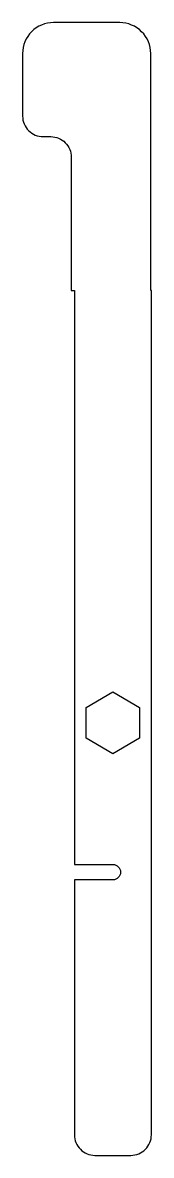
# Model space of a CAD drawing. Header units: millimetres. Extents: x 77 to 89, y -84 to 26.
import ezdxf

# ---------------------------------------------------------------- set-up
doc = ezdxf.new("R2010")
doc.units = ezdxf.units.MM
doc.layers.get('0').update_dxf_attribs({"linetype": 'CONTINUOUS'})

msp = doc.modelspace()

# ---------------------------------------------------------------- linework, layer by layer
msp.add_lwpolyline([(85.55, -57.25), (81.8, -57.25), (81.8, -82, 0.414214), (83.8, -84), (87.3, -84, 0.414214), (89.3, -82), (89.3, 0), (89.23, 0), (89.23, 23, 0.414214), (86.23, 26), (79.76, 26, 0.414214), (76.76, 23), (76.76, 16.93, 0.414214), (78.76, 14.93), (79.5, 14.93, -0.414214), (81.5, 12.93), (81.5, 0), (81.8, 0), (81.8, -55.75), (85.55, -55.75, -1)], format="xyb", close=True)
msp.add_lwpolyline([(85.55, -45), (82.95, -43.5), (82.95, -40.5), (85.55, -39), (88.15, -40.5), (88.15, -43.5)], close=True)

doc.saveas('drawing.dxf')
